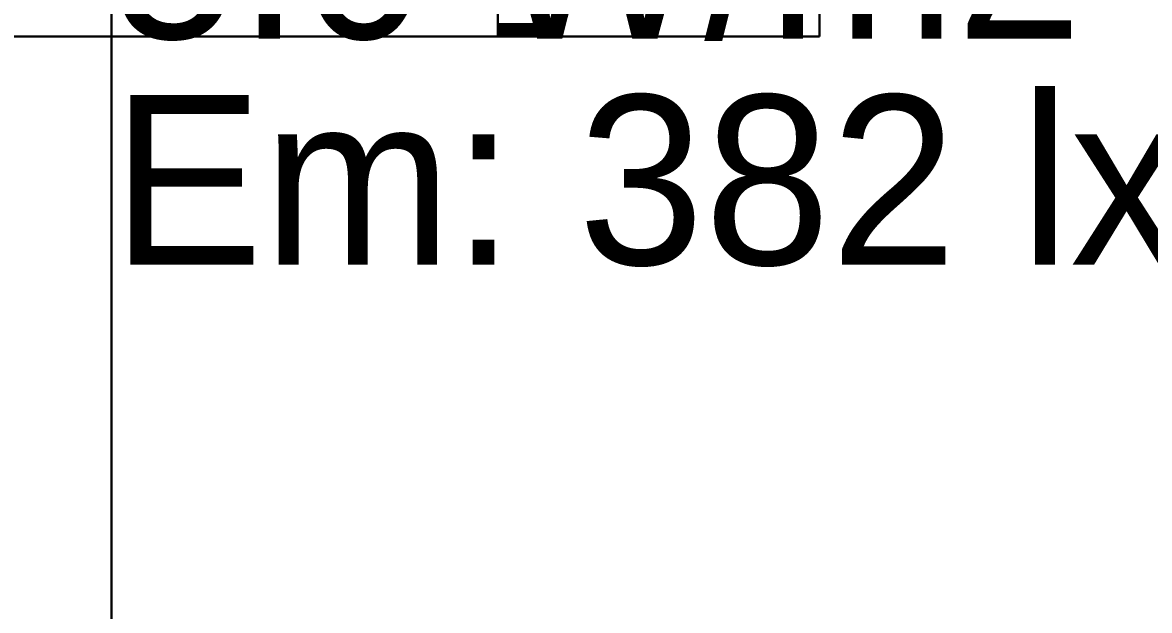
# Model space of a CAD drawing. Extents: x 0 to 48.1, y 0 to 23.7.
# Drawn here: x 17.321 to 18.317, y 10.494 to 11.014 of the extents above; entities that cross this region are included whole.
import ezdxf

# ---------------------------------------------------------------- set-up
doc = ezdxf.new("R2010")
doc.units = 0
doc.header["$MEASUREMENT"] = 0
doc.layers.add('DLXFURN', color=5, linetype='Continuous')
doc.layers.add('DLXSUM', color=9, linetype='Continuous')

# ---------------------------------------------------------------- blocks, each defined once
blk = doc.blocks.new('*U99')
for p, q in [((-0.1, -5.7), (-0.1, -0.24997)), ((-0.1, -0.26509), (-0.1, -5.7))]:
    blk.add_line(p, q)
blk = doc.blocks.new('*U133')
for p, q in [((0.34138, -0.39472), (0.34138, 0.39472)), ((0.34138, 0.39472), (0.34138, -0.39472)), ((0.34138, -0.39472), (0.34138, 0.39472)), ((0.34138, 0.39472), (0.34138, -0.39472)), ((0.39827, 0.39472), (0.39827, -0.39472)), ((0.39827, -0.39472), (0.39827, 0.39472)), ((0.39827, 0.39472), (0.39827, -0.39472)), ((0.39827, -0.39472), (0.39827, 0.39472)), ((0.62586, -0.39827), (0.62586, 0.39827)), ((0.62586, 0.39827), (0.62586, -0.39827)), ((0.62586, -0.39827), (0.62586, 0.39827)), ((0.62586, 0.39827), (0.62586, -0.39827)), ((0.34138, -0.38405), (0.34138, -0.38714)), ((0.34138, -0.38714), (0.34138, -0.38405)), ((0.34138, -0.38714), (0.34138, -0.38405)), ((0.34138, -0.38405), (0.34138, -0.38714)), ((0.34138, -0.38742), (0.34138, -0.38497)), ((0.34138, -0.38497), (0.34138, -0.38742)), ((0.34138, -0.38742), (0.34138, -0.38497)), ((0.34138, -0.38497), (0.34138, -0.38742)), ((0.34138, -0.38714), (0.34138, -0.38742)), ((0.34138, -0.38742), (0.34138, -0.38714)), ((0.34138, -0.38714), (0.34138, -0.38994)), ((0.34138, -0.38994), (0.34138, -0.38714)), ((0.34138, -0.38714), (0.34138, -0.38742)), ((0.34138, -0.38742), (0.34138, -0.38714)), ((0.39827, -0.38714), (0.34138, -0.38714)), ((0.34138, -0.38994), (0.34138, -0.38714)), ((0.34138, -0.38714), (0.39827, -0.38714)), ((0.34138, -0.38714), (0.34138, -0.38994)), ((0.39827, -0.38714), (0.34138, -0.38714)), ((0.34138, -0.38714), (0.39827, -0.38714)), ((0.34138, -0.38957), (0.34138, -0.38742)), ((0.34138, -0.38742), (0.34138, -0.38957)), ((0.39827, -0.38742), (0.34138, -0.38742)), ((0.34138, -0.38957), (0.34138, -0.38742)), ((0.34138, -0.38742), (0.39827, -0.38742)), ((0.34138, -0.38742), (0.39827, -0.38742)), ((0.39827, -0.38742), (0.34138, -0.38742)), ((0.34138, -0.38742), (0.34138, -0.38957)), ((0.39827, -0.38714), (0.39827, -0.38405)), ((0.39827, -0.38405), (0.39827, -0.38714)), ((0.39827, -0.38405), (0.39827, -0.38714)), ((0.39827, -0.38714), (0.39827, -0.38405)), ((0.39827, -0.38497), (0.39827, -0.38714)), ((0.39827, -0.38714), (0.39827, -0.38497)), ((0.39827, -0.38497), (0.39827, -0.38742)), ((0.39827, -0.38742), (0.39827, -0.38497)), ((0.39827, -0.38497), (0.39827, -0.38742)), ((0.39827, -0.38742), (0.39827, -0.38497)), ((0.39827, -0.38994), (0.39827, -0.38714)), ((0.39827, -0.38742), (0.39827, -0.38714)), ((0.39827, -0.38714), (0.39827, -0.38994)), ((0.39827, -0.38714), (0.39827, -0.38742)), ((0.39827, -0.38714), (0.39827, -0.38994)), ((0.39827, -0.38994), (0.39827, -0.38714)), ((0.39827, -0.38742), (0.39827, -0.38994)), ((0.39827, -0.38994), (0.39827, -0.38742)), ((0.39827, -0.38742), (0.39827, -0.38957)), ((0.39827, -0.38957), (0.39827, -0.38742)), ((0.39827, -0.38742), (0.39827, -0.38957)), ((0.39827, -0.38957), (0.39827, -0.38742)), ((-0.62586, -0.39827), (0.62586, -0.39827)), ((0.62586, -0.39827), (-0.62586, -0.39827)), ((-0.62586, -0.39827), (0.62586, -0.39827)), ((0.62586, -0.39827), (-0.62586, -0.39827)), ((0.34138, -0.38994), (0.34138, -0.38957)), ((0.34138, -0.39137), (0.34138, -0.38957)), ((0.34138, -0.38957), (0.34138, -0.38994)), ((0.34138, -0.38994), (0.34138, -0.38957)), ((0.34138, -0.38957), (0.34138, -0.39137)), ((0.34138, -0.38957), (0.34138, -0.38994)), ((0.39827, -0.38957), (0.34138, -0.38957)), ((0.34138, -0.38957), (0.34138, -0.39137)), ((0.39827, -0.38957), (0.34138, -0.38957)), ((0.34138, -0.39137), (0.34138, -0.38957)), ((0.34138, -0.38957), (0.39827, -0.38957)), ((0.34138, -0.38957), (0.39827, -0.38957)), ((0.34138, -0.38994), (0.34138, -0.39239)), ((0.34138, -0.39239), (0.34138, -0.38994)), ((0.39827, -0.38994), (0.34138, -0.38994)), ((0.34138, -0.38994), (0.34138, -0.39239)), ((0.39827, -0.38994), (0.34138, -0.38994)), ((0.34138, -0.38994), (0.39827, -0.38994)), ((0.34138, -0.39239), (0.34138, -0.38994)), ((0.34138, -0.38994), (0.39827, -0.38994)), ((0.34138, -0.39239), (0.34138, -0.39137)), ((0.34138, -0.39281), (0.34138, -0.39137)), ((0.34138, -0.39137), (0.34138, -0.39239)), ((0.34138, -0.39239), (0.34138, -0.39137)), ((0.34138, -0.39137), (0.34138, -0.39281)), ((0.34138, -0.39137), (0.34138, -0.39239)), ((0.39827, -0.39137), (0.34138, -0.39137)), ((0.34138, -0.39137), (0.34138, -0.39281)), ((0.34138, -0.39137), (0.39827, -0.39137)), ((0.39827, -0.39137), (0.34138, -0.39137)), ((0.34138, -0.39137), (0.39827, -0.39137)), ((0.34138, -0.39281), (0.34138, -0.39137)), ((0.34138, -0.39239), (0.34138, -0.39446)), ((0.34138, -0.39446), (0.34138, -0.39239)), ((0.34138, -0.39239), (0.39827, -0.39239)), ((0.39827, -0.39239), (0.34138, -0.39239)), ((0.34138, -0.39239), (0.34138, -0.39446)), ((0.39827, -0.39239), (0.34138, -0.39239)), ((0.34138, -0.39239), (0.39827, -0.39239)), ((0.34138, -0.39446), (0.34138, -0.39239)), ((0.34138, -0.39446), (0.34138, -0.39281)), ((0.34138, -0.39386), (0.34138, -0.39281)), ((0.34138, -0.39281), (0.34138, -0.39446)), ((0.34138, -0.39446), (0.34138, -0.39281)), ((0.34138, -0.39281), (0.34138, -0.39386)), ((0.34138, -0.39281), (0.34138, -0.39446)), ((0.39827, -0.39281), (0.34138, -0.39281)), ((0.34138, -0.39281), (0.34138, -0.39386)), ((0.34138, -0.39281), (0.39827, -0.39281)), ((0.39827, -0.39281), (0.34138, -0.39281)), ((0.34138, -0.39281), (0.39827, -0.39281)), ((0.34138, -0.39386), (0.34138, -0.39281)), ((0.34138, -0.3945), (0.34138, -0.39386)), ((0.34138, -0.39386), (0.34138, -0.3945)), ((0.39827, -0.39386), (0.34138, -0.39386)), ((0.34138, -0.39386), (0.34138, -0.3945)), ((0.34138, -0.39386), (0.39827, -0.39386)), ((0.39827, -0.39386), (0.34138, -0.39386)), ((0.34138, -0.39386), (0.39827, -0.39386)), ((0.34138, -0.3945), (0.34138, -0.39386)), ((0.34138, -0.39446), (0.34138, -0.3945)), ((0.34138, -0.3945), (0.34138, -0.39446)), ((0.34138, -0.39446), (0.34138, -0.39611)), ((0.34138, -0.39611), (0.34138, -0.39446)), ((0.34138, -0.39446), (0.34138, -0.3945)), ((0.34138, -0.3945), (0.34138, -0.39446)), ((0.34138, -0.39446), (0.39827, -0.39446)), ((0.39827, -0.39446), (0.34138, -0.39446)), ((0.34138, -0.39446), (0.39827, -0.39446)), ((0.34138, -0.39611), (0.34138, -0.39446)), ((0.39827, -0.39446), (0.34138, -0.39446)), ((0.34138, -0.39446), (0.34138, -0.39611)), ((0.34138, -0.39472), (0.34138, -0.3945)), ((0.34138, -0.3945), (0.34138, -0.39472)), ((0.39827, -0.3945), (0.34138, -0.3945)), ((0.34138, -0.3945), (0.34138, -0.39472)), ((0.34138, -0.3945), (0.39827, -0.3945)), ((0.39827, -0.3945), (0.34138, -0.3945)), ((0.34138, -0.3945), (0.39827, -0.3945)), ((0.34138, -0.39472), (0.34138, -0.3945)), ((0.34138, -0.39611), (0.34138, -0.39472)), ((0.34138, -0.39611), (0.34138, -0.39472)), ((0.34138, -0.39472), (0.34138, -0.39611)), ((0.39827, -0.39472), (0.34138, -0.39472)), ((0.34138, -0.39472), (0.34138, -0.39472)), ((0.34138, -0.39472), (0.34138, -0.39472)), ((0.34138, -0.39472), (0.34138, -0.39611)), ((0.34138, -0.39611), (0.34138, -0.39472)), ((0.34138, -0.39472), (0.34138, -0.39472)), ((0.34138, -0.39472), (0.34138, -0.39611)), ((0.34138, -0.39472), (0.39827, -0.39472)), ((0.34138, -0.39472), (0.39827, -0.39472)), ((0.39827, -0.39472), (0.34138, -0.39472)), ((0.34138, -0.39472), (0.39827, -0.39472)), ((0.39827, -0.39472), (0.34138, -0.39472)), ((0.34138, -0.39472), (0.34138, -0.39472)), ((0.39827, -0.39472), (0.34138, -0.39472)), ((0.34138, -0.39472), (0.34138, -0.39472)), ((0.34138, -0.39472), (0.39827, -0.39472)), ((0.34138, -0.39611), (0.34138, -0.3973)), ((0.34138, -0.3973), (0.34138, -0.39611)), ((0.34138, -0.39611), (0.34138, -0.3973)), ((0.34138, -0.3973), (0.34138, -0.39611)), ((0.39827, -0.39611), (0.34138, -0.39611)), ((0.34138, -0.39611), (0.39827, -0.39611)), ((0.34138, -0.3973), (0.34138, -0.39611)), ((0.39827, -0.39611), (0.34138, -0.39611)), ((0.34138, -0.39611), (0.34138, -0.3973)), ((0.34138, -0.39611), (0.39827, -0.39611)), ((0.34138, -0.3973), (0.34138, -0.39803)), ((0.34138, -0.39803), (0.34138, -0.3973)), ((0.34138, -0.3973), (0.34138, -0.3973)), ((0.34138, -0.3973), (0.34138, -0.3973)), ((0.39827, -0.3973), (0.34138, -0.3973)), ((0.34138, -0.3973), (0.39827, -0.3973)), ((0.34138, -0.39803), (0.34138, -0.3973)), ((0.39827, -0.3973), (0.34138, -0.3973)), ((0.34138, -0.3973), (0.34138, -0.39803)), ((0.34138, -0.3973), (0.39827, -0.3973)), ((0.34138, -0.39803), (0.34138, -0.39827)), ((0.34138, -0.39827), (0.34138, -0.39803)), ((0.34138, -0.39803), (0.34138, -0.39803)), ((0.34138, -0.39803), (0.34138, -0.39803)), ((0.39827, -0.39803), (0.34138, -0.39803)), ((0.34138, -0.39803), (0.39827, -0.39803)), ((0.34138, -0.39827), (0.34138, -0.39803)), ((0.39827, -0.39803), (0.34138, -0.39803)), ((0.34138, -0.39803), (0.34138, -0.39827)), ((0.34138, -0.39803), (0.39827, -0.39803)), ((0.34138, -0.39827), (0.34138, -0.39827)), ((0.39827, -0.39827), (0.34138, -0.39827)), ((0.34138, -0.39827), (0.39827, -0.39827)), ((0.39827, -0.39827), (0.34138, -0.39827)), ((0.34138, -0.39827), (0.34138, -0.39827)), ((0.34138, -0.39827), (0.39827, -0.39827)), ((0.39827, -0.38957), (0.39827, -0.39137)), ((0.39827, -0.39137), (0.39827, -0.38957)), ((0.39827, -0.38957), (0.39827, -0.38994)), ((0.39827, -0.38994), (0.39827, -0.38957)), ((0.39827, -0.39137), (0.39827, -0.38957)), ((0.39827, -0.38957), (0.39827, -0.39137)), ((0.39827, -0.39137), (0.39827, -0.38994)), ((0.39827, -0.39239), (0.39827, -0.38994)), ((0.39827, -0.38994), (0.39827, -0.39137)), ((0.39827, -0.38994), (0.39827, -0.39239)), ((0.39827, -0.39239), (0.39827, -0.38994)), ((0.39827, -0.38994), (0.39827, -0.39239)), ((0.39827, -0.39137), (0.39827, -0.39281)), ((0.39827, -0.39281), (0.39827, -0.39137)), ((0.39827, -0.39137), (0.39827, -0.39239)), ((0.39827, -0.39239), (0.39827, -0.39137)), ((0.39827, -0.39281), (0.39827, -0.39137)), ((0.39827, -0.39137), (0.39827, -0.39281)), ((0.39827, -0.39281), (0.39827, -0.39239)), ((0.39827, -0.39446), (0.39827, -0.39239)), ((0.39827, -0.39239), (0.39827, -0.39281)), ((0.39827, -0.39239), (0.39827, -0.39446)), ((0.39827, -0.39446), (0.39827, -0.39239)), ((0.39827, -0.39239), (0.39827, -0.39446)), ((0.39827, -0.39281), (0.39827, -0.39386)), ((0.39827, -0.39446), (0.39827, -0.39281)), ((0.39827, -0.39386), (0.39827, -0.39281)), ((0.39827, -0.39281), (0.39827, -0.39446)), ((0.39827, -0.39386), (0.39827, -0.39281)), ((0.39827, -0.39281), (0.39827, -0.39386)), ((0.39827, -0.39386), (0.39827, -0.39446)), ((0.39827, -0.39446), (0.39827, -0.39386)), ((0.39827, -0.39386), (0.39827, -0.3945)), ((0.39827, -0.3945), (0.39827, -0.39386)), ((0.39827, -0.3945), (0.39827, -0.39386)), ((0.39827, -0.39386), (0.39827, -0.3945)), ((0.39827, -0.39611), (0.39827, -0.39446)), ((0.39827, -0.39446), (0.39827, -0.3945)), ((0.39827, -0.3945), (0.39827, -0.39446)), ((0.39827, -0.39446), (0.39827, -0.39611)), ((0.39827, -0.39446), (0.39827, -0.39611)), ((0.39827, -0.39611), (0.39827, -0.39446)), ((0.39827, -0.3945), (0.39827, -0.39611)), ((0.39827, -0.39611), (0.39827, -0.3945)), ((0.39827, -0.3945), (0.39827, -0.39472)), ((0.39827, -0.39472), (0.39827, -0.3945)), ((0.39827, -0.39472), (0.39827, -0.3945)), ((0.39827, -0.3945), (0.39827, -0.39472)), ((0.39827, -0.39472), (0.39827, -0.39611)), ((0.39827, -0.39611), (0.39827, -0.39472)), ((0.39827, -0.39472), (0.39827, -0.39472)), ((0.39827, -0.39472), (0.39827, -0.39472)), ((0.39827, -0.39472), (0.39827, -0.39611)), ((0.39827, -0.39472), (0.39827, -0.39472)), ((0.39827, -0.39611), (0.39827, -0.39472)), ((0.39827, -0.39472), (0.39827, -0.39611)), ((0.39827, -0.39611), (0.39827, -0.39472)), ((0.39827, -0.39472), (0.39827, -0.39472)), ((0.39827, -0.39472), (0.39827, -0.39472)), ((0.39827, -0.39472), (0.39827, -0.39472)), ((0.39827, -0.3973), (0.39827, -0.39611)), ((0.39827, -0.39611), (0.39827, -0.39611)), ((0.39827, -0.39611), (0.39827, -0.3973)), ((0.39827, -0.39611), (0.39827, -0.39611)), ((0.39827, -0.39611), (0.39827, -0.3973)), ((0.39827, -0.3973), (0.39827, -0.39611)), ((0.39827, -0.39803), (0.39827, -0.3973)), ((0.39827, -0.3973), (0.39827, -0.3973)), ((0.39827, -0.3973), (0.39827, -0.39803)), ((0.39827, -0.3973), (0.39827, -0.3973)), ((0.39827, -0.3973), (0.39827, -0.39803)), ((0.39827, -0.39803), (0.39827, -0.3973)), ((0.39827, -0.39827), (0.39827, -0.39803)), ((0.39827, -0.39803), (0.39827, -0.39803)), ((0.39827, -0.39803), (0.39827, -0.39827)), ((0.39827, -0.39803), (0.39827, -0.39803)), ((0.39827, -0.39803), (0.39827, -0.39827)), ((0.39827, -0.39827), (0.39827, -0.39803)), ((0.39827, -0.39827), (0.39827, -0.39827)), ((0.39827, -0.39827), (0.39827, -0.39827)), ((0.62586, -0.39827), (0.62586, -0.39827)), ((0.62586, -0.39827), (0.62586, -0.39827))]:
    blk.add_line(p, q)
blk = doc.blocks.new('*U150')
at = {"layer": 'DLXSUM'}
for s, p in [('5.0 W/m2', (0, -0.4)), ('Em: 382 lx', (0, -0.6))]:
    blk.add_text(s, height=0.15, dxfattribs=at).set_placement(p)

msp = doc.modelspace()

# ---------------------------------------------------------------- block references
at = {"layer": 'DLXFURN'}
for name, p in [('*U99', (17.5, 12.4)), ('*U133', (17.4, 11.39998))]:
    msp.add_blockref(name, p, dxfattribs=at)
at = {"layer": 'DLXSUM'}
msp.add_blockref('*U150', (17.4, 11.39998), dxfattribs=at)

doc.saveas('drawing.dxf')
